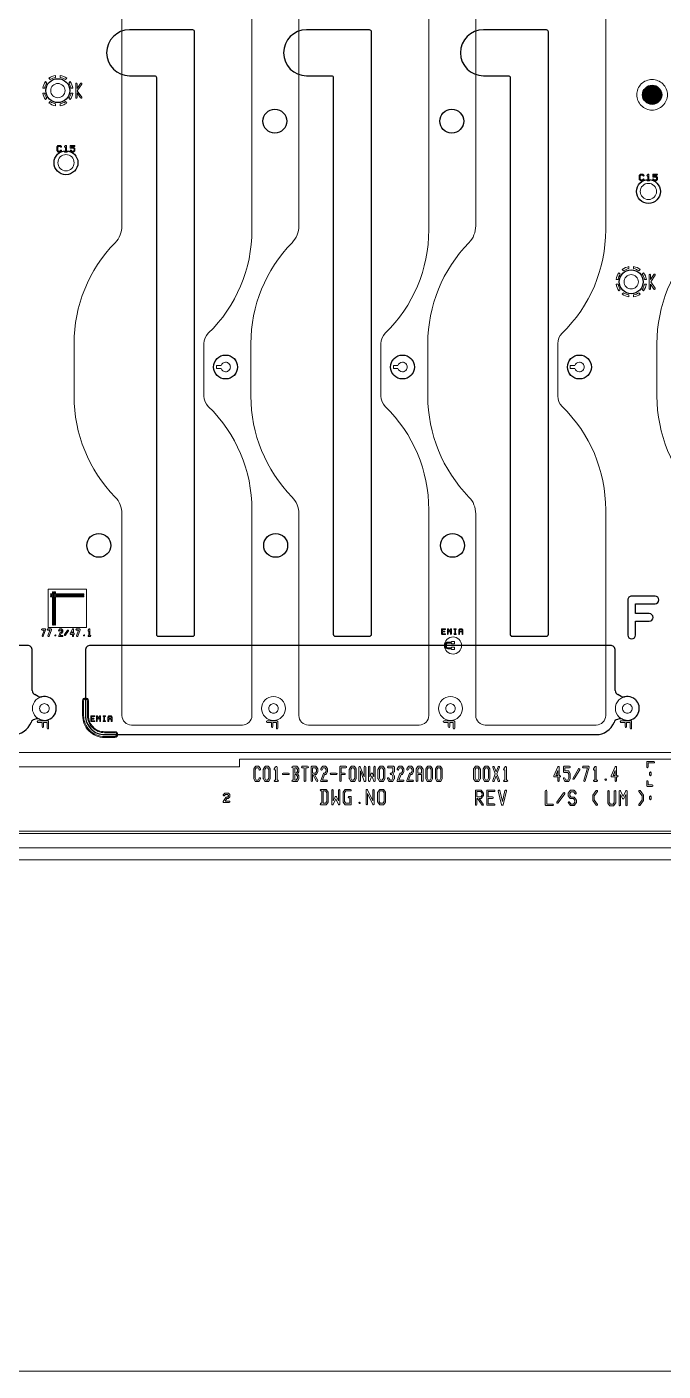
# Model space of a CAD drawing. Extents: x 2864 to 3941, y 2420 to 3182.
# Drawn here: x 3551.4 to 3618, y 2608.9 to 2749.6 of the extents above; entities that cross this region are included whole.
import ezdxf

# ---------------------------------------------------------------- set-up
doc = ezdxf.new("R2010")
doc.units = 0
doc.layers.get('0').update_dxf_attribs({"lineweight": 0})
doc.layers.add('EMI-T', color=6, linetype='Continuous', lineweight=0)
doc.layers.add('emia-b-panel_layer1', color=2, linetype='Continuous')
doc.layers.add('peta-b_layer0', color=1, linetype='Continuous')

# ---------------------------------------------------------------- blocks, each defined once
blk = doc.blocks.new('PAD_R1')
at = {"const_width": 0.5}
blk.add_lwpolyline([(0.25, 0, 1), (-0.25, 0, 1)], format="xyb", close=True, dxfattribs=at)

msp = doc.modelspace()

# ---------------------------------------------------------------- linework, layer by layer
for p, q in [((3554.42031, 2744.30387), (3554.42031, 2744.50672)), ((3553.51949, 2743.72363), (3553.37605, 2743.86707)), ((3553.37606, 2741.98567), (3553.51949, 2742.12911)), ((3555.51751, 2736.49884), (3555.61685, 2736.49884)), ((3616.46036, 2733.49052), (3616.5597, 2733.49052)), ((3613.51949, 2723.72363), (3613.37605, 2723.86707)), ((3614.42031, 2724.30387), (3614.42031, 2724.50672)), ((3613.37606, 2721.98567), (3613.51949, 2722.12911)), ((3556.11582, 2686.1457), (3556.19458, 2686.29446)), ((3556.19458, 2686.1457), (3556.11582, 2686.1457)), ((3556.19458, 2686.29446), (3556.19458, 2686.1457)), ((3557.97511, 2685.80053), (3558.05458, 2685.80053)), ((3596.23875, 2686.01816), (3596.32484, 2686.01816)), ((3559.52896, 2676.90886), (3559.61505, 2676.90886)), ((3606.7632, 2671.25811), (3606.9913, 2671.77755)), ((3606.9913, 2671.77755), (3606.9913, 2671.25811)), ((3612.76319, 2671.25811), (3612.9913, 2671.77755)), ((3612.9913, 2671.77755), (3612.9913, 2671.25811)), ((3577.52717, 2670.62637), (3577.6675, 2670.62637)), ((3601.52717, 2670.62637), (3601.6675, 2670.62637)), ((3606.9913, 2671.25811), (3606.7632, 2671.25811)), ((3610.92717, 2670.62637), (3611.0675, 2670.62637)), ((3612.9913, 2671.25811), (3612.76319, 2671.25811)), ((3487.67031, 2608.92637), (3741.67031, 2608.92637))]:
    msp.add_line(p, q)
at = {"linetype": 'Continuous'}
for points in [[(3741.67031, 2662.42637), (3487.67031, 2662.42637), (3487.67031, 2665.17637, 0.414215), (3488.92031, 2666.42637, 0.414215), (3487.67031, 2667.67637), (3487.67031, 2699.43305, -0.044688), (3487.17031, 2699.83601), (3487.17031, 2705.01674, -0.044688), (3487.67031, 2705.4197), (3487.67031, 2761.67637), (3487.67031, 2847.43305, -0.044688), (3487.17031, 2847.83601), (3487.17031, 2853.01674, -0.044688)], [(3554.92031, 2744.50672), (3554.92031, 2744.30387, -0.106992), (3555.46757, 2744.07719), (3555.611, 2744.22062)], [(3553.08996, 2743.17637), (3553.29281, 2743.17637, -0.106992), (3553.51949, 2743.72363)], [(3553.72961, 2744.22062), (3553.87305, 2744.07719, -0.106991), (3554.42031, 2744.30387)], [(3555.96456, 2743.86707), (3555.82112, 2743.72363, -0.106991), (3556.0478, 2743.17637), (3556.25066, 2743.17637)], [(3556.68764, 2743.16194), (3556.68764, 2743.64129, 1), (3556.53764, 2743.64129), (3556.53764, 2742.20089, 1), (3556.68764, 2742.20089), (3556.68764, 2742.68024)], [(3557.17107, 2742.24347), (3556.70375, 2742.92109), (3557.17107, 2743.59871, 1), (3557.04759, 2743.68387), (3556.68764, 2743.16194)], [(3553.51949, 2742.12911, -0.106993), (3553.29281, 2742.67637), (3553.08996, 2742.67637)], [(3554.42031, 2741.34602), (3554.42031, 2741.54887, -0.106992), (3553.87305, 2741.77556), (3553.72961, 2741.63212)], [(3555.611, 2741.63212), (3555.46757, 2741.77556, -0.106991), (3554.92031, 2741.54887), (3554.92031, 2741.34602)], [(3556.25066, 2742.67637), (3556.0478, 2742.67637, -0.106992), (3555.82112, 2742.12911), (3555.96456, 2741.98567)], [(3556.68764, 2742.68024), (3557.04759, 2742.15831, 1), (3557.17107, 2742.24347)], [(3555.61685, 2736.49884, 1), (3555.61685, 2736.59884), (3555.56751, 2736.59884), (3555.56751, 2737.14487, 0.669786), (3555.482, 2737.18007), (3555.38282, 2737.08088, 1), (3555.45353, 2737.01017), (3555.46751, 2737.02416)], [(3555.46751, 2737.02416), (3555.46751, 2736.59884), (3555.41817, 2736.59884, 1), (3555.41817, 2736.49884), (3555.51751, 2736.49884)], [(3616.5597, 2733.49052, 1), (3616.5597, 2733.59052), (3616.51036, 2733.59052), (3616.51036, 2734.13654, 0.669786), (3616.42485, 2734.17174), (3616.32567, 2734.07256, 1), (3616.39638, 2734.00185), (3616.41036, 2734.01583)], [(3616.41036, 2734.01583), (3616.41036, 2733.59052), (3616.36103, 2733.59052, 1), (3616.36103, 2733.49052), (3616.46036, 2733.49052)], [(3613.08996, 2723.17637), (3613.29281, 2723.17637, -0.106992), (3613.51949, 2723.72363)], [(3613.72961, 2724.22062), (3613.87305, 2724.07719, -0.106991), (3614.42031, 2724.30387)], [(3614.92031, 2724.50672), (3614.92031, 2724.30387, -0.106992), (3615.46757, 2724.07719), (3615.61101, 2724.22062)], [(3615.96456, 2723.86707), (3615.82112, 2723.72363, -0.106991), (3616.0478, 2723.17637), (3616.25066, 2723.17637)], [(3616.68764, 2723.16194), (3616.68764, 2723.64129, 1), (3616.53764, 2723.64129), (3616.53764, 2722.20089, 1), (3616.68764, 2722.20089), (3616.68764, 2722.68024)], [(3617.17107, 2722.24347), (3616.70375, 2722.92109), (3617.17107, 2723.59871, 1), (3617.04759, 2723.68387), (3616.68764, 2723.16194)], [(3613.51949, 2722.12911, -0.106993), (3613.29281, 2722.67637), (3613.08996, 2722.67637)], [(3616.25066, 2722.67637), (3616.0478, 2722.67637, -0.106992), (3615.82112, 2722.12911), (3615.96456, 2721.98567)], [(3616.68764, 2722.68024), (3617.04759, 2722.15831, 1), (3617.17107, 2722.24347)], [(3614.42031, 2721.34602), (3614.42031, 2721.54887, -0.106992), (3613.87305, 2721.77556), (3613.72961, 2721.63212)], [(3615.61101, 2721.63212), (3615.46757, 2721.77556, -0.106991), (3614.92031, 2721.54887), (3614.92031, 2721.34602)], [(3553.39063, 2686.51606, 0.519146), (3553.33374, 2686.59603), (3553.01617, 2686.59603, 1), (3553.01617, 2686.47603), (3553.24925, 2686.47603)], [(3553.24925, 2686.47603), (3553.03906, 2685.8805, 1), (3553.15222, 2685.84056), (3553.39063, 2686.51606)], [(3553.99063, 2686.51606, 0.519146), (3553.93374, 2686.59603), (3553.61617, 2686.59603, 1), (3553.61617, 2686.47603), (3553.84925, 2686.47603)], [(3553.84925, 2686.47603), (3553.63906, 2685.8805, 1), (3553.75222, 2685.84056), (3553.99063, 2686.51606)], [(3555.19405, 2686.31086), (3555.19405, 2686.42344, 0.156474), (3555.18286, 2686.45833), (3555.1038, 2686.57034, 0.245285), (3555.05458, 2686.59603), (3554.89564, 2686.59603, 0.245298), (3554.84642, 2686.57034), (3554.76715, 2686.45804, 1), (3554.86519, 2686.38884), (3554.92673, 2686.47603), (3555.02349, 2686.47603), (3555.07405, 2686.4044), (3555.07405, 2686.3299), (3555.02349, 2686.25828), (3554.97539, 2686.25828, 0.291832), (3554.92082, 2686.22383), (3554.76188, 2685.88608, 0.551305), (3554.81645, 2685.80053), (3555.13405, 2685.80053, 1), (3555.13405, 2685.92053), (3554.91072, 2685.92053)], [(3554.91072, 2685.92053), (3555.01319, 2686.13828), (3555.05458, 2686.13828, 0.245298), (3555.1038, 2686.16397), (3555.18286, 2686.27597, 0.156461), (3555.19405, 2686.31086)], [(3556.99063, 2686.51606, 0.519146), (3556.93374, 2686.59603), (3556.61617, 2686.59603, 1), (3556.61617, 2686.47603), (3556.84925, 2686.47603)], [(3556.84925, 2686.47603), (3556.63906, 2685.8805, 1), (3556.75222, 2685.84056), (3556.99063, 2686.51606)], [(3558.05458, 2685.80053, 1), (3558.05458, 2685.92053), (3558.03511, 2685.92053), (3558.03511, 2686.53603, 0.734055), (3557.92589, 2686.57034), (3557.84662, 2686.45804, 0.727575), (3557.91511, 2686.36669), (3557.91511, 2685.92053), (3557.89564, 2685.92053, 1), (3557.89564, 2685.80053), (3557.97511, 2685.80053)], [(3595.21093, 2686.01816, 1), (3595.21093, 2686.09816), (3594.90656, 2686.09816), (3594.90656, 2686.27644), (3595.12484, 2686.27644, 1), (3595.12484, 2686.35644), (3594.90656, 2686.35644), (3594.90656, 2686.53472), (3595.21093, 2686.53472, 1), (3595.21093, 2686.61472), (3594.86656, 2686.61472, 0.414265), (3594.82656, 2686.57472), (3594.82656, 2686.31644)], [(3594.82656, 2686.31644), (3594.82656, 2686.05816, 0.414265), (3594.86656, 2686.01816), (3595.21093, 2686.01816)], [(3595.63875, 2686.38855), (3595.49984, 2686.59691, 0.743057), (3595.42656, 2686.57462), (3595.42656, 2686.05816, 1), (3595.50656, 2686.05816), (3595.50656, 2686.44261)], [(3595.50656, 2686.44261), (3595.60546, 2686.29425, 0.535232), (3595.67203, 2686.29425), (3595.77093, 2686.44261)], [(3595.85093, 2686.05816), (3595.85093, 2686.57462, 0.743057), (3595.77765, 2686.59691), (3595.63875, 2686.38855)], [(3595.77093, 2686.44261), (3595.77093, 2686.05816, 1), (3595.85093, 2686.05816)], [(3596.32484, 2686.01816, 1), (3596.32484, 2686.09816), (3596.27875, 2686.09816), (3596.27875, 2686.53472), (3596.32484, 2686.53472, 1), (3596.32484, 2686.61472), (3596.23875, 2686.61472), (3596.15265, 2686.61472, 1), (3596.15265, 2686.53472), (3596.19875, 2686.53472), (3596.19875, 2686.09816), (3596.15265, 2686.09816, 1), (3596.15265, 2686.01816), (3596.23875, 2686.01816)], [(3597.05093, 2686.05816), (3597.05093, 2686.31644), (3597.05093, 2686.48834, 0.200868), (3597.03922, 2686.51691), (3596.95312, 2686.603, 0.200868), (3596.92455, 2686.61472), (3596.75294, 2686.61472, 0.200868), (3596.72437, 2686.603), (3596.63827, 2686.51691, 0.200868), (3596.62656, 2686.48834), (3596.62656, 2686.31644)], [(3596.62656, 2686.31644), (3596.62656, 2686.05816, 1), (3596.70656, 2686.05816), (3596.70656, 2686.27644), (3596.97093, 2686.27644), (3596.97093, 2686.05816, 1), (3597.05093, 2686.05816)], [(3558.50114, 2676.90886, 1), (3558.50114, 2676.98886), (3558.19677, 2676.98886), (3558.19677, 2677.16714), (3558.41505, 2677.16714, 1), (3558.41505, 2677.24714), (3558.19677, 2677.24714), (3558.19677, 2677.42542), (3558.50114, 2677.42542, 1), (3558.50114, 2677.50542), (3558.15677, 2677.50542, 0.414265), (3558.11677, 2677.46542), (3558.11677, 2677.20714)], [(3558.11677, 2677.20714), (3558.11677, 2676.94886, 0.414265), (3558.15677, 2676.90886), (3558.50114, 2676.90886)], [(3558.92896, 2677.27925), (3558.79006, 2677.48761, 0.743057), (3558.71677, 2677.46532), (3558.71677, 2676.94886, 1), (3558.79677, 2676.94886), (3558.79677, 2677.33331)], [(3558.79677, 2677.33331), (3558.89567, 2677.18495, 0.535232), (3558.96224, 2677.18495), (3559.06114, 2677.33331)], [(3559.14114, 2676.94886), (3559.14114, 2677.46532, 0.743057), (3559.06786, 2677.48761), (3558.92896, 2677.27925)], [(3559.06114, 2677.33331), (3559.06114, 2676.94886, 1), (3559.14114, 2676.94886)], [(3559.61505, 2676.90886, 1), (3559.61505, 2676.98886), (3559.56896, 2676.98886), (3559.56896, 2677.42542), (3559.61505, 2677.42542, 1), (3559.61505, 2677.50542), (3559.52896, 2677.50542), (3559.44286, 2677.50542, 1), (3559.44286, 2677.42542), (3559.48896, 2677.42542), (3559.48896, 2676.98886), (3559.44286, 2676.98886, 1), (3559.44286, 2676.90886), (3559.52896, 2676.90886)], [(3560.34114, 2676.94886), (3560.34114, 2677.20714), (3560.34114, 2677.37904, 0.200868), (3560.32943, 2677.40761), (3560.24333, 2677.4937, 0.200868), (3560.21476, 2677.50542), (3560.04315, 2677.50542, 0.200868), (3560.01458, 2677.4937), (3559.92849, 2677.40761, 0.200868), (3559.91677, 2677.37904), (3559.91677, 2677.20714)], [(3559.91677, 2677.20714), (3559.91677, 2676.94886, 1), (3559.99677, 2676.94886), (3559.99677, 2677.16714), (3560.26114, 2677.16714), (3560.26114, 2676.94886, 1), (3560.34114, 2676.94886)], [(3577.6675, 2670.62637, 1), (3577.6675, 2670.77877), (3577.60337, 2670.77877), (3577.60337, 2672.14036, 0.76611), (3577.46141, 2672.17909), (3577.32108, 2671.93942, 0.97981), (3577.45097, 2671.85976), (3577.45097, 2670.77877), (3577.38684, 2670.77877, 1), (3577.38684, 2670.62637), (3577.52717, 2670.62637)], [(3579.88403, 2670.94247), (3579.88403, 2671.18168, 0.13403), (3579.87359, 2671.22041), (3579.7558, 2671.42158), (3579.87359, 2671.62274, 0.13403), (3579.88403, 2671.66147), (3579.88403, 2671.90069, 0.13403), (3579.87359, 2671.93942), (3579.73326, 2672.17909, 0.267143), (3579.66727, 2672.21678), (3579.38684, 2672.21678), (3579.24651, 2672.21678, 1), (3579.24651, 2672.06438), (3579.31064, 2672.06438), (3579.31064, 2671.42158)], [(3579.31064, 2671.42158), (3579.31064, 2670.77877), (3579.24651, 2670.77877, 1), (3579.24651, 2670.62637), (3579.38684, 2670.62637)], [(3581.88403, 2671.66147), (3581.88403, 2671.90069, 0.13403), (3581.87359, 2671.93942), (3581.73326, 2672.17909, 0.267143), (3581.66727, 2672.21678), (3581.24651, 2672.21678, 0.414239), (3581.17031, 2672.14058), (3581.17031, 2671.42158)], [(3581.17031, 2671.42158), (3581.17031, 2670.70257, 1), (3581.32271, 2670.70257), (3581.32271, 2671.34538), (3581.34315, 2671.34538), (3581.74208, 2670.66407, 1), (3581.87359, 2670.74107), (3581.51976, 2671.34538)], [(3581.51976, 2671.34538), (3581.66727, 2671.34538, 0.267143), (3581.73326, 2671.38308), (3581.87359, 2671.62274, 0.13403), (3581.88403, 2671.66147)], [(3582.88403, 2671.66147), (3582.88403, 2671.90069, 0.13403), (3582.87359, 2671.93942), (3582.73326, 2672.17909, 0.267143), (3582.66727, 2672.21678), (3582.38707, 2672.21678, 0.267143), (3582.32108, 2672.17909), (3582.18075, 2671.93942, 1), (3582.31226, 2671.86241), (3582.43053, 2672.06438), (3582.62381, 2672.06438), (3582.73163, 2671.88025), (3582.73163, 2671.68191), (3582.62381, 2671.49778), (3582.52717, 2671.49778, 0.310667), (3582.45602, 2671.44885), (3582.1757, 2670.73072, 0.529919), (3582.24651, 2670.62637), (3582.80783, 2670.62637, 1), (3582.80783, 2670.77877), (3582.35805, 2670.77877)], [(3582.35805, 2670.77877), (3582.57922, 2671.34538), (3582.66727, 2671.34538, 0.267143), (3582.73326, 2671.38308), (3582.87359, 2671.62274, 0.13403), (3582.88403, 2671.66147)], [(3584.80783, 2672.06438, 1), (3584.80783, 2672.21678), (3584.24651, 2672.21678, 0.414239), (3584.17031, 2672.14058), (3584.17031, 2671.42158)], [(3584.17031, 2671.42158), (3584.17031, 2670.70257, 1), (3584.32271, 2670.70257), (3584.32271, 2671.34538), (3584.6675, 2671.34538, 1), (3584.6675, 2671.49778), (3584.32271, 2671.49778), (3584.32271, 2672.06438), (3584.80783, 2672.06438)], [(3586.73163, 2671.10733), (3586.31766, 2672.16786, 0.831919), (3586.17031, 2672.14058), (3586.17031, 2670.70257, 1), (3586.32271, 2670.70257), (3586.32271, 2671.73582)], [(3586.32271, 2671.73582), (3586.73668, 2670.6753, 0.831919), (3586.88403, 2670.70257)], [(3586.88403, 2670.70257), (3586.88403, 2672.14058, 1), (3586.73163, 2672.14058), (3586.73163, 2671.10733)], [(3587.32271, 2671.10733), (3587.32271, 2672.14058, 1), (3587.17031, 2672.14058), (3587.17031, 2670.70257, 0.831916), (3587.31766, 2670.6753), (3587.52717, 2671.21203)], [(3587.73163, 2671.10733), (3587.59815, 2671.44929, 0.683159), (3587.45619, 2671.44929), (3587.32271, 2671.10733)], [(3587.88403, 2670.70257), (3587.88403, 2672.14058, 1), (3587.73163, 2672.14058), (3587.73163, 2671.10733)], [(3590.88403, 2671.66147), (3590.88403, 2671.90069, 0.13403), (3590.87359, 2671.93942), (3590.73326, 2672.17909, 0.267143), (3590.66727, 2672.21678), (3590.38707, 2672.21678, 0.267143), (3590.32108, 2672.17909), (3590.18075, 2671.93942, 1), (3590.31227, 2671.86241), (3590.43053, 2672.06438), (3590.62381, 2672.06438), (3590.73163, 2671.88025), (3590.73163, 2671.68191), (3590.62381, 2671.49778), (3590.52717, 2671.49778, 0.310667), (3590.45602, 2671.44885), (3590.1757, 2670.73072, 0.529919), (3590.24651, 2670.62637), (3590.80783, 2670.62637, 1), (3590.80783, 2670.77877), (3590.35805, 2670.77877)], [(3590.35805, 2670.77877), (3590.57922, 2671.34538), (3590.66727, 2671.34538, 0.267143), (3590.73326, 2671.38308), (3590.87359, 2671.62274, 0.13403), (3590.88403, 2671.66147)], [(3591.88403, 2671.66147), (3591.88403, 2671.90069, 0.13403), (3591.87359, 2671.93942), (3591.73326, 2672.17909, 0.267143), (3591.66727, 2672.21678), (3591.38707, 2672.21678, 0.267143), (3591.32108, 2672.17909), (3591.18075, 2671.93942, 1), (3591.31227, 2671.86241), (3591.43053, 2672.06438), (3591.62381, 2672.06438), (3591.73163, 2671.88025), (3591.73163, 2671.68191), (3591.62381, 2671.49778), (3591.52717, 2671.49778, 0.310667), (3591.45602, 2671.44885), (3591.17569, 2670.73072, 0.529919), (3591.24651, 2670.62637), (3591.80783, 2670.62637, 1), (3591.80783, 2670.77877), (3591.35805, 2670.77877)], [(3591.35805, 2670.77877), (3591.57922, 2671.34538), (3591.66727, 2671.34538, 0.267143), (3591.73326, 2671.38308), (3591.87359, 2671.62274, 0.13403), (3591.88403, 2671.66147)], [(3592.88403, 2670.70257), (3592.88403, 2671.42158), (3592.88403, 2671.90069, 0.13403), (3592.87359, 2671.93942), (3592.73326, 2672.17909, 0.267143), (3592.66727, 2672.21678), (3592.38707, 2672.21678, 0.267143), (3592.32108, 2672.17909), (3592.18075, 2671.93942, 0.13403), (3592.17031, 2671.90069), (3592.17031, 2671.42158)], [(3592.17031, 2671.42158), (3592.17031, 2670.70257, 1), (3592.32271, 2670.70257), (3592.32271, 2671.34538), (3592.73163, 2671.34538), (3592.73163, 2670.70257, 1), (3592.88403, 2670.70257)], [(3600.52717, 2671.63113), (3600.31749, 2672.16829, 1), (3600.17553, 2672.11288), (3600.44537, 2671.42158), (3600.17553, 2670.73028, 1), (3600.31749, 2670.67486), (3600.52717, 2671.21203)], [(3600.87881, 2670.73028), (3600.60897, 2671.42158), (3600.87881, 2672.11288, 1), (3600.73685, 2672.16829), (3600.52717, 2671.63113)], [(3601.6675, 2670.62637, 1), (3601.6675, 2670.77877), (3601.60337, 2670.77877), (3601.60337, 2672.14036, 0.76611), (3601.46141, 2672.17909), (3601.32108, 2671.93942, 0.97981), (3601.45097, 2671.85976), (3601.45097, 2670.77877), (3601.38684, 2670.77877, 1), (3601.38684, 2670.62637), (3601.52717, 2670.62637)], [(3610.2809, 2672.11895, 0.501304), (3610.20783, 2672.21678), (3609.64651, 2672.21678, 1), (3609.64651, 2672.06438), (3610.10613, 2672.06438)], [(3610.10613, 2672.06438), (3609.71371, 2670.72398, 1), (3609.85997, 2670.68116), (3610.2809, 2672.11895)], [(3611.0675, 2670.62637, 1), (3611.0675, 2670.77877), (3611.00337, 2670.77877), (3611.00337, 2672.14036, 0.76611), (3610.86141, 2672.17909), (3610.72108, 2671.93942, 0.97981), (3610.85097, 2671.85976), (3610.85097, 2670.77877), (3610.78684, 2670.77877, 1), (3610.78684, 2670.62637), (3610.92717, 2670.62637)], [(3579.38684, 2670.62637), (3579.66727, 2670.62637, 0.267143), (3579.73326, 2670.66407), (3579.87359, 2670.90374, 0.13403), (3579.88403, 2670.94247)], [(3587.52717, 2671.21203), (3587.73668, 2670.6753, 0.831919), (3587.88403, 2670.70257)], [(3600.52717, 2671.21203), (3600.73685, 2670.67486, 1), (3600.87881, 2670.73028)], [(3572.68403, 2669.06435), (3572.68403, 2669.20377, 0.200506), (3572.66172, 2669.25811), (3572.52138, 2669.39844, 0.200506), (3572.46705, 2669.42076), (3572.1873, 2669.42076, 0.200506), (3572.13296, 2669.39844), (3571.99263, 2669.25811, 1), (3572.10039, 2669.15034), (3572.21841, 2669.26836), (3572.43593, 2669.26836), (3572.53163, 2669.17266), (3572.53163, 2669.09546), (3572.43593, 2668.99976), (3572.32717, 2668.99976, 0.251301), (3572.26369, 2668.96571), (3571.98319, 2668.54496, 0.599695), (3572.04651, 2668.42637), (3572.60783, 2668.42637, 1), (3572.60783, 2668.57877), (3572.18889, 2668.57877)], [(3572.18889, 2668.57877), (3572.36795, 2668.84736), (3572.46705, 2668.84736, 0.200506), (3572.52138, 2668.86968), (3572.66172, 2669.01001, 0.200506), (3572.68403, 2669.06435)], [(3582.9717, 2668.51087), (3582.9717, 2669.47114, 0.159331), (3582.95723, 2669.51543), (3582.78383, 2669.75488, 0.241867), (3582.72286, 2669.7862), (3582.37518, 2669.7862), (3582.20134, 2669.7862, 1), (3582.20134, 2669.6362), (3582.30018, 2669.6362), (3582.30018, 2668.34581), (3582.20134, 2668.34581, 1), (3582.20134, 2668.19581), (3582.37518, 2668.19581)], [(3583.47634, 2668.59868), (3583.47634, 2669.7112, 1), (3583.32634, 2669.7112), (3583.32634, 2668.27129, 0.799749), (3583.46888, 2668.2382), (3583.74902, 2668.81849)], [(3584.0217, 2668.59868), (3583.81656, 2669.02361, 0.627684), (3583.68148, 2669.02361), (3583.47634, 2668.59868)], [(3583.74902, 2668.81849), (3584.02916, 2668.2382, 0.799749), (3584.1717, 2668.27129)], [(3584.1717, 2668.27129), (3584.1717, 2669.7112, 1), (3584.0217, 2669.7112), (3584.0217, 2668.59868)], [(3587.6217, 2668.59868), (3587.06888, 2669.74381, 0.798609), (3586.92634, 2669.71093), (3586.92634, 2668.27081, 1), (3587.07634, 2668.27081), (3587.07634, 2669.38333)], [(3587.07634, 2669.38333), (3587.62916, 2668.2382, 0.798609), (3587.7717, 2668.27108)], [(3587.7717, 2668.27108), (3587.7717, 2669.7112, 1), (3587.6217, 2669.7112), (3587.6217, 2668.59868)], [(3599.20417, 2669.17192), (3599.20417, 2669.41199, 0.159331), (3599.18969, 2669.45628), (3599.0163, 2669.69574, 0.241867), (3598.95533, 2669.72706), (3598.43381, 2669.72706, 0.414241), (3598.35881, 2669.65206), (3598.35881, 2668.93186)], [(3598.35881, 2668.93186), (3598.35881, 2668.21166, 1), (3598.50881, 2668.21166), (3598.50881, 2668.85686), (3598.56936, 2668.85686), (3599.06843, 2668.16767, 1), (3599.18992, 2668.25565), (3598.75456, 2668.85686)], [(3598.75456, 2668.85686), (3598.95533, 2668.85686, 0.241871), (3599.0163, 2668.88818), (3599.18969, 2669.12763, 0.159337), (3599.20417, 2669.17192)], [(3600.32917, 2668.13666, 1), (3600.32917, 2668.28666), (3599.70881, 2668.28666), (3599.70881, 2668.85686), (3600.15533, 2668.85686, 1), (3600.15533, 2669.00686), (3599.70881, 2669.00686), (3599.70881, 2669.57706), (3600.32917, 2669.57706, 1), (3600.32917, 2669.72706), (3599.63381, 2669.72706, 0.414241), (3599.55881, 2669.65206), (3599.55881, 2668.93186)], [(3599.55881, 2668.93186), (3599.55881, 2668.21166, 0.414241), (3599.63381, 2668.13666), (3600.32917, 2668.13666)], [(3601.18149, 2668.53129), (3600.90671, 2669.66965, 1), (3600.7609, 2669.63446), (3601.10858, 2668.19406, 0.78736), (3601.2544, 2668.19406), (3601.60208, 2669.63446)], [(3601.60208, 2669.63446, 1), (3601.45627, 2669.66965), (3601.18149, 2668.53129)], [(3613.82494, 2669.05767), (3613.5448, 2669.63796, 0.798609), (3613.40226, 2669.60508), (3613.40226, 2668.16495, 1), (3613.55226, 2668.16495), (3613.55226, 2669.27748)], [(3613.55226, 2669.27748), (3613.7574, 2668.85255, 0.627705), (3613.89248, 2668.85255), (3614.09762, 2669.27748)], [(3614.24762, 2668.16495), (3614.24762, 2669.60508, 0.798609), (3614.10508, 2669.63796), (3613.82494, 2669.05767)], [(3614.09762, 2669.27748), (3614.09762, 2668.16495, 1), (3614.24762, 2668.16495)], [(3582.37518, 2668.19581), (3582.72286, 2668.19581, 0.241871), (3582.78383, 2668.22713), (3582.95723, 2668.46658, 0.159337), (3582.9717, 2668.51087)]]:
    msp.add_lwpolyline(points, format="xyb", dxfattribs=at)
for points in [[(3574.97856, 2677.53646), (3574.97856, 2699.06753, 0.202321), (3570.41506, 2709.88399, -0.202214), (3569.96206, 2710.95803), (3569.96206, 2716.45789, -0.202309), (3570.41545, 2717.53231, 0.202312), (3574.97856, 2728.3484), (3574.97856, 2759.35646, 0.414215), (3573.97856, 2760.35646), (3562.37863, 2760.35646, 0.414215), (3561.37864, 2759.35646), (3561.37864, 2728.76292, -0.196013), (3560.66591, 2727.01515, 0.196007), (3556.36213, 2716.45789), (3556.36213, 2710.95803, 0.196007), (3560.66594, 2700.40074, -0.196009), (3561.37864, 2698.653), (3561.37864, 2677.53646, 0.414215), (3562.37863, 2676.53646), (3573.97856, 2676.53646, 0.414215)], [(3593.48856, 2677.53646), (3593.48856, 2699.06753, 0.202321), (3588.92506, 2709.88399, -0.202214), (3588.47206, 2710.95803), (3588.47206, 2716.45789, -0.202309), (3588.92545, 2717.53231, 0.202312), (3593.48856, 2728.3484), (3593.48856, 2759.35646, 0.414215), (3592.48856, 2760.35646), (3580.88863, 2760.35646, 0.414215), (3579.88863, 2759.35646), (3579.88863, 2728.76292, -0.196013), (3579.17591, 2727.01515, 0.196007), (3574.87214, 2716.45789), (3574.87214, 2710.95803, 0.196007), (3579.17594, 2700.40074, -0.196009), (3579.88863, 2698.653), (3579.88863, 2677.53646, 0.414215), (3580.88863, 2676.53646), (3592.48856, 2676.53646, 0.414215)], [(3611.99856, 2677.53646), (3611.99856, 2699.06753, 0.202321), (3607.43506, 2709.88399, -0.202214), (3606.98206, 2710.95803), (3606.98206, 2716.45789, -0.202309), (3607.43545, 2717.53231, 0.202312), (3611.99856, 2728.3484), (3611.99856, 2759.35646, 0.414215), (3610.99856, 2760.35646), (3599.39863, 2760.35646, 0.414215), (3598.39864, 2759.35646), (3598.39864, 2728.76292, -0.196013), (3597.68591, 2727.01515, 0.196007), (3593.38213, 2716.45789), (3593.38213, 2710.95803, 0.196007), (3597.68594, 2700.40074, -0.196009), (3598.39864, 2698.653), (3598.39864, 2677.53646, 0.414215), (3599.39863, 2676.53646), (3610.99856, 2676.53646, 0.414215)], [(3635.97856, 2677.53646), (3635.97856, 2699.06753, 0.202321), (3631.41506, 2709.88399, -0.202214), (3630.96206, 2710.95803), (3630.96206, 2716.45789, -0.202309), (3631.41545, 2717.53231, 0.202312), (3635.97856, 2728.3484), (3635.97856, 2759.35646, 0.414215), (3634.97856, 2760.35646), (3623.37863, 2760.35646, 0.414215), (3622.37864, 2759.35646), (3622.37864, 2728.76292, -0.196013), (3621.66591, 2727.01515, 0.196007), (3617.36213, 2716.45789), (3617.36213, 2710.95803, 0.196007), (3621.66594, 2700.40074, -0.196009), (3622.37864, 2698.653), (3622.37864, 2677.53646, 0.414215), (3623.37863, 2676.53646), (3634.97856, 2676.53646, 0.414215)], [(3555.42031, 2742.92637, 0.414216), (3554.67031, 2743.67637, 0.414216), (3553.92031, 2742.92637, 0.414216), (3554.67031, 2742.17637, 0.414216)], [(3618.45375, 2742.49058, 0.414214), (3616.8538, 2744.09053, 0.414214), (3615.25386, 2742.49058, 0.414214), (3616.8538, 2740.89064, 0.414214)], [(3578.62586, 2739.73066, 0.414215), (3577.37586, 2740.98066, 0.414215), (3576.12586, 2739.73066, 0.414215), (3577.37586, 2738.48066, 0.414215)], [(3597.13586, 2739.73066, 0.414215), (3595.88586, 2740.98066, 0.414215), (3594.63586, 2739.73066, 0.414215), (3595.88586, 2738.48066, 0.414215)], [(3555.05154, 2736.61282, 1), (3554.98083, 2736.68353), (3554.89614, 2736.59884), (3554.73888, 2736.59884), (3554.66883, 2736.66889), (3554.66883, 2737.02482), (3554.73888, 2737.09487), (3554.89614, 2737.09487), (3554.98083, 2737.01017, 1), (3555.05154, 2737.08088), (3554.95236, 2737.18007, 0.200121), (3554.91685, 2737.19487), (3554.71817, 2737.19487, 0.200121), (3554.68266, 2737.18007), (3554.58364, 2737.08104, 0.200121), (3554.56883, 2737.04553), (3554.56883, 2736.64818, 0.200121), (3554.58364, 2736.61267), (3554.68266, 2736.51364, 0.200121), (3554.71817, 2736.49884), (3554.91685, 2736.49884, 0.200121), (3554.95236, 2736.51364)], [(3556.37276, 2735.3822, 0.414215), (3555.52276, 2736.2322, 0.414215), (3554.67276, 2735.3822, 0.414215), (3555.52276, 2734.5322, 0.414215)], [(3556.46618, 2736.64818), (3556.46618, 2736.84685, 0.200121), (3556.45139, 2736.88236), (3556.35236, 2736.98139, 0.200121), (3556.31685, 2736.99619), (3556.06883, 2736.99619), (3556.06883, 2737.09487), (3556.41619, 2737.09487, 1), (3556.41619, 2737.19487), (3556.01884, 2737.19487, 0.414253), (3555.96884, 2737.14487), (3555.96884, 2736.94619, 0.414253), (3556.01884, 2736.89619), (3556.29614, 2736.89619), (3556.36618, 2736.82614), (3556.36618, 2736.66889), (3556.29614, 2736.59884), (3556.13888, 2736.59884), (3556.05419, 2736.68353, 1), (3555.98348, 2736.61282), (3556.08266, 2736.51364, 0.200121), (3556.11817, 2736.49884), (3556.31685, 2736.49884, 0.200121), (3556.35236, 2736.51364), (3556.45139, 2736.61267, 0.200121)], [(3615.99439, 2733.6045, 1), (3615.92368, 2733.67521), (3615.83899, 2733.59052), (3615.68173, 2733.59052), (3615.61169, 2733.66056), (3615.61169, 2734.01649), (3615.68173, 2734.08654), (3615.83899, 2734.08654), (3615.92368, 2734.00185, 1), (3615.99439, 2734.07256), (3615.89521, 2734.17174, 0.200121), (3615.8597, 2734.18654), (3615.66103, 2734.18654, 0.200121), (3615.62551, 2734.17174), (3615.52649, 2734.07271, 0.200121), (3615.51169, 2734.0372), (3615.51169, 2733.63985, 0.200121), (3615.52649, 2733.60434), (3615.62551, 2733.50532, 0.200121), (3615.66103, 2733.49052), (3615.8597, 2733.49052, 0.200121), (3615.89521, 2733.50532)], [(3617.40904, 2733.63985), (3617.40904, 2733.83853, 0.200121), (3617.39424, 2733.87404), (3617.29521, 2733.97307, 0.200121), (3617.2597, 2733.98787), (3617.01169, 2733.98787), (3617.01169, 2734.08654), (3617.35904, 2734.08654, 1), (3617.35904, 2734.18654), (3616.96169, 2734.18654, 0.414253), (3616.91169, 2734.13654), (3616.91169, 2733.93787, 0.414253), (3616.96169, 2733.88787), (3617.23899, 2733.88787), (3617.30904, 2733.81782), (3617.30904, 2733.66056), (3617.23899, 2733.59052), (3617.08174, 2733.59052), (3616.99704, 2733.67521, 1), (3616.92633, 2733.6045), (3617.02552, 2733.50532, 0.200121), (3617.06103, 2733.49052), (3617.2597, 2733.49052, 0.200121), (3617.29521, 2733.50532), (3617.39424, 2733.60434, 0.200121)], [(3617.31561, 2732.37387, 0.414215), (3616.46561, 2733.22387, 0.414215), (3615.61561, 2732.37387, 0.414215), (3616.46561, 2731.52387, 0.414215)], [(3615.42031, 2722.92637, 0.414216), (3614.67031, 2723.67637, 0.414216), (3613.92031, 2722.92637, 0.414216), (3614.67031, 2722.17637, 0.414216)], [(3573.47409, 2714.00493, 0.414215), (3572.22409, 2715.25493, 0.414215), (3570.97409, 2714.00493, 0.414215), (3572.22409, 2712.75493, 0.414215)], [(3591.98409, 2714.00493, 0.414215), (3590.73409, 2715.25493, 0.414215), (3589.48409, 2714.00493, 0.414215), (3590.73409, 2712.75493, 0.414215)], [(3610.49409, 2714.00493, 0.414215), (3609.24409, 2715.25493, 0.414215), (3607.99409, 2714.00493, 0.414215), (3609.24409, 2712.75493, 0.414215)], [(3572.72409, 2714.00493, -0.414217), (3572.22409, 2713.50493, -0.327542), (3571.74712, 2713.85493), (3571.27295, 2713.85493), (3571.27295, 2714.15493), (3571.74712, 2714.15493, -0.327544), (3572.22409, 2714.50493, -0.414217)], [(3591.23409, 2714.00493, -0.414217), (3590.73409, 2713.50493, -0.327542), (3590.25712, 2713.85493), (3589.78295, 2713.85493), (3589.78295, 2714.15493), (3590.25712, 2714.15493, -0.327544), (3590.73409, 2714.50493, -0.414217)], [(3609.74409, 2714.00493, -0.414217), (3609.24409, 2713.50493, -0.327542), (3608.76712, 2713.85493), (3608.29295, 2713.85493), (3608.29295, 2714.15493), (3608.76712, 2714.15493, -0.327544), (3609.24409, 2714.50493, -0.414217)], [(3560.2037, 2695.33723, 0.414215), (3558.9537, 2696.58723, 0.414215), (3557.7037, 2695.33723, 0.414215), (3558.9537, 2694.08723, 0.414215)], [(3578.7137, 2695.33723, 0.414215), (3577.4637, 2696.58723, 0.414215), (3576.2137, 2695.33723, 0.414215), (3577.4637, 2694.08723, 0.414215)], [(3597.2237, 2695.33723, 0.414215), (3595.9737, 2696.58723, 0.414215), (3594.7237, 2695.33723, 0.414215), (3595.9737, 2694.08723, 0.414215)], [(3557.35568, 2689.95334), (3554.44297, 2689.95334), (3554.44297, 2687.04063, -1), (3554.36578, 2687.04063), (3554.36578, 2689.95334), (3554.31866, 2689.95334), (3554.31866, 2687.04063, -1), (3554.24147, 2687.04063), (3554.24147, 2689.95334), (3554.19437, 2689.95334), (3554.19437, 2687.04063, -1), (3554.11718, 2687.04063), (3554.11718, 2689.95334), (3553.95306, 2689.95334, -1), (3553.95306, 2690.03053), (3554.11718, 2690.03053), (3554.11718, 2690.07764), (3553.95306, 2690.07764, -1), (3553.95306, 2690.15483), (3554.11718, 2690.15483), (3554.11718, 2690.20194), (3553.95306, 2690.20194, -1), (3553.95306, 2690.27913), (3554.11718, 2690.27913), (3554.11718, 2690.44324, -1), (3554.19437, 2690.44324), (3554.19437, 2690.27913), (3554.24147, 2690.27913), (3554.24147, 2690.44324, -1), (3554.31866, 2690.44324), (3554.31866, 2690.27913), (3554.36578, 2690.27913), (3554.36578, 2690.44324, -1), (3554.44297, 2690.44324), (3554.44297, 2690.27913), (3557.35568, 2690.27913, -1), (3557.35568, 2690.20194), (3554.44297, 2690.20194), (3554.44297, 2690.15483), (3557.35568, 2690.15483, -1), (3557.35568, 2690.07764), (3554.44297, 2690.07764), (3554.44297, 2690.03053), (3557.35568, 2690.03053, -1)], [(3555.78307, 2686.38884, 1), (3555.68503, 2686.45804), (3555.36715, 2686.00771, 1), (3555.46519, 2685.93851)], [(3556.33405, 2686.0257, 1), (3556.33405, 2686.1457), (3556.31458, 2686.1457), (3556.31458, 2686.53603, 0.782945), (3556.20149, 2686.56398), (3555.96321, 2686.11389, 0.565966), (3556.01617, 2686.0257), (3556.19458, 2686.0257), (3556.19458, 2685.86053, 1), (3556.31458, 2685.86053), (3556.31458, 2686.0257)], [(3596.92287, 2684.86106, 0.414215), (3596.02288, 2685.76106, 0.414215), (3595.12288, 2684.86106, 0.414215), (3596.02288, 2683.96106, 0.414215)], [(3596.18538, 2684.49856, -0.414253), (3596.13537, 2684.44856), (3595.91038, 2684.44856, -0.414253), (3595.86037, 2684.49856), (3595.86037, 2684.51531), (3595.47711, 2684.51531, -0.414222), (3595.2271, 2684.76531), (3595.2271, 2684.96531, -0.414222), (3595.47711, 2685.21531), (3595.86037, 2685.21531), (3595.86037, 2685.22356, -0.414253), (3595.91038, 2685.27356), (3596.13537, 2685.27356, -0.414253), (3596.18538, 2685.22356), (3596.18538, 2685.09856, -0.414253), (3596.13537, 2685.04856), (3595.91038, 2685.04856, -0.414253), (3595.86037, 2685.09856), (3595.86037, 2685.11531), (3595.47711, 2685.11531, 0.414224), (3595.32711, 2684.96531), (3595.32711, 2684.76531, 0.414224), (3595.47711, 2684.61531), (3595.86037, 2684.61531), (3595.86037, 2684.62356, -0.414253), (3595.91038, 2684.67356), (3596.13537, 2684.67356, -0.414253), (3596.18538, 2684.62356)], [(3554.51189, 2678.2762, 0.414215), (3553.2619, 2679.5262, 0.414215), (3552.01189, 2678.2762, 0.414215), (3553.2619, 2677.0262, 0.414215)], [(3553.76189, 2678.2762, -0.414217), (3553.2619, 2677.7762, -0.414217), (3552.7619, 2678.2762, -0.414217), (3553.2619, 2678.7762, -0.414217)], [(3560.64034, 2675.23646, 1), (3560.64034, 2675.83646), (3559.56467, 2675.83646, -0.414215), (3557.86467, 2677.53646), (3557.86467, 2679.08478, 1), (3557.26467, 2679.08478), (3557.26467, 2677.53646, 0.414214), (3559.56467, 2675.23646)], [(3560.64034, 2675.33646), (3559.56467, 2675.33646, -0.414214), (3557.36467, 2677.53646), (3557.36467, 2679.08478, -1), (3557.76467, 2679.08478), (3557.76467, 2677.53646, 0.414215), (3559.56467, 2675.73646), (3560.64034, 2675.73646, -1)], [(3578.49189, 2678.2762, 0.414215), (3577.2419, 2679.5262, 0.414215), (3575.99189, 2678.2762, 0.414215), (3577.2419, 2677.0262, 0.414215)], [(3577.7419, 2678.2762, -0.414217), (3577.2419, 2677.7762, -0.414217), (3576.7419, 2678.2762, -0.414217), (3577.2419, 2678.7762, -0.414217)], [(3597.0019, 2678.2762, 0.414215), (3595.7519, 2679.5262, 0.414215), (3594.5019, 2678.2762, 0.414215), (3595.7519, 2677.0262, 0.414215)], [(3596.2519, 2678.2762, -0.414217), (3595.7519, 2677.7762, -0.414217), (3595.2519, 2678.2762, -0.414217), (3595.7519, 2678.7762, -0.414217)], [(3615.51189, 2678.2762, 0.414215), (3614.26189, 2679.5262, 0.414215), (3613.01189, 2678.2762, 0.414215), (3614.26189, 2677.0262, 0.414215)], [(3614.76189, 2678.2762, -0.414217), (3614.26189, 2677.7762, -0.414217), (3613.76189, 2678.2762, -0.414217), (3614.26189, 2678.7762, -0.414217)], [(3553.70913, 2676.19769), (3553.70913, 2676.89305, 0.414241), (3553.63413, 2676.96805), (3553.1126, 2676.96805), (3552.59108, 2676.96805, 1), (3552.59108, 2676.81805), (3553.03761, 2676.81805), (3553.03761, 2676.37153, 1), (3553.18761, 2676.37153), (3553.18761, 2676.81805), (3553.55913, 2676.81805), (3553.55913, 2676.19769, 1)], [(3577.68913, 2676.19769), (3577.68913, 2676.89305, 0.414241), (3577.61413, 2676.96805), (3577.0926, 2676.96805), (3576.57108, 2676.96805, 1), (3576.57108, 2676.81805), (3577.01761, 2676.81805), (3577.01761, 2676.37153, 1), (3577.1676, 2676.37153), (3577.1676, 2676.81805), (3577.53913, 2676.81805), (3577.53913, 2676.19769, 1)], [(3596.19913, 2676.19769), (3596.19913, 2676.89305, 0.414241), (3596.12413, 2676.96805), (3595.6026, 2676.96805), (3595.08108, 2676.96805, 1), (3595.08108, 2676.81805), (3595.5276, 2676.81805), (3595.5276, 2676.37153, 1), (3595.67761, 2676.37153), (3595.67761, 2676.81805), (3596.04913, 2676.81805), (3596.04913, 2676.19769, 1)], [(3614.70913, 2676.19769), (3614.70913, 2676.89305, 0.414241), (3614.63413, 2676.96805), (3614.11261, 2676.96805), (3613.59108, 2676.96805, 1), (3613.59108, 2676.81805), (3614.03761, 2676.81805), (3614.03761, 2676.37153, 1), (3614.18761, 2676.37153), (3614.18761, 2676.81805), (3614.55913, 2676.81805), (3614.55913, 2676.19769, 1)], [(3575.87359, 2670.90374, 1), (3575.74207, 2670.98074), (3575.62381, 2670.77877), (3575.43053, 2670.77877), (3575.32271, 2670.96291), (3575.32271, 2671.88025), (3575.43053, 2672.06438), (3575.62381, 2672.06438), (3575.74207, 2671.86241, 1), (3575.87359, 2671.93942), (3575.73326, 2672.17909, 0.267143), (3575.66727, 2672.21678), (3575.38707, 2672.21678, 0.267143), (3575.32108, 2672.17909), (3575.18075, 2671.93942, 0.13403), (3575.17031, 2671.90069), (3575.17031, 2670.94247, 0.13403), (3575.18075, 2670.90374), (3575.32108, 2670.66407, 0.267143), (3575.38707, 2670.62637), (3575.66727, 2670.62637, 0.267143), (3575.73326, 2670.66407)], [(3576.88403, 2670.94247), (3576.88403, 2671.90069, 0.13403), (3576.87359, 2671.93942), (3576.73326, 2672.17909, 0.267143), (3576.66727, 2672.21678), (3576.38707, 2672.21678, 0.267143), (3576.32108, 2672.17909), (3576.18075, 2671.93942, 0.13403), (3576.17031, 2671.90069), (3576.17031, 2670.94247, 0.13403), (3576.18075, 2670.90374), (3576.32108, 2670.66407, 0.267143), (3576.38707, 2670.62637), (3576.66727, 2670.62637, 0.267143), (3576.73326, 2670.66407), (3576.87359, 2670.90374, 0.13403)], [(3578.80783, 2671.34538, 1), (3578.80783, 2671.49778), (3578.24651, 2671.49778, 1), (3578.24651, 2671.34538)], [(3580.80783, 2672.06438, 1), (3580.80783, 2672.21678), (3580.52717, 2672.21678), (3580.24651, 2672.21678, 1), (3580.24651, 2672.06438), (3580.45097, 2672.06438), (3580.45097, 2670.70257, 1), (3580.60337, 2670.70257), (3580.60337, 2672.06438)], [(3583.80783, 2671.34538, 1), (3583.80783, 2671.49778), (3583.24651, 2671.49778, 1), (3583.24651, 2671.34538)], [(3585.88403, 2670.94247), (3585.88403, 2671.90069, 0.13403), (3585.87359, 2671.93942), (3585.73326, 2672.17909, 0.267143), (3585.66727, 2672.21678), (3585.38707, 2672.21678, 0.267143), (3585.32108, 2672.17909), (3585.18075, 2671.93942, 0.13403), (3585.17031, 2671.90069), (3585.17031, 2670.94247, 0.13403), (3585.18075, 2670.90374), (3585.32108, 2670.66407, 0.267143), (3585.38707, 2670.62637), (3585.66727, 2670.62637, 0.267143), (3585.73326, 2670.66407), (3585.87359, 2670.90374, 0.13403)], [(3588.88403, 2670.94247), (3588.88403, 2671.90069, 0.13403), (3588.87359, 2671.93942), (3588.73326, 2672.17909, 0.267143), (3588.66727, 2672.21678), (3588.38707, 2672.21678, 0.267143), (3588.32108, 2672.17909), (3588.18075, 2671.93942, 0.13403), (3588.17031, 2671.90069), (3588.17031, 2670.94247, 0.13403), (3588.18075, 2670.90374), (3588.32108, 2670.66407, 0.267143), (3588.38707, 2670.62637), (3588.66727, 2670.62637, 0.267143), (3588.73326, 2670.66407), (3588.87359, 2670.90374, 0.13403)], [(3589.88403, 2670.94247), (3589.88403, 2671.18168, 0.13403), (3589.87359, 2671.22041), (3589.7558, 2671.42158), (3589.87359, 2671.62274, 0.13403), (3589.88403, 2671.66147), (3589.88403, 2672.14058, 0.414239), (3589.80783, 2672.21678), (3589.24651, 2672.21678, 1), (3589.24651, 2672.06438), (3589.73163, 2672.06438), (3589.73163, 2671.68191), (3589.62381, 2671.49778), (3589.52717, 2671.49778, 1), (3589.52717, 2671.34538), (3589.62381, 2671.34538), (3589.73163, 2671.16124), (3589.73163, 2670.96291), (3589.62381, 2670.77877), (3589.43053, 2670.77877), (3589.31227, 2670.98074, 1), (3589.18075, 2670.90374), (3589.32108, 2670.66407, 0.267143), (3589.38707, 2670.62637), (3589.66727, 2670.62637, 0.267143), (3589.73326, 2670.66407), (3589.87359, 2670.90374, 0.13403)], [(3593.88403, 2670.94247), (3593.88403, 2671.90069, 0.13403), (3593.87359, 2671.93942), (3593.73326, 2672.17909, 0.267143), (3593.66727, 2672.21678), (3593.38707, 2672.21678, 0.267143), (3593.32108, 2672.17909), (3593.18075, 2671.93942, 0.13403), (3593.17031, 2671.90069), (3593.17031, 2670.94247, 0.13403), (3593.18075, 2670.90374), (3593.32108, 2670.66407, 0.267143), (3593.38707, 2670.62637), (3593.66727, 2670.62637, 0.267143), (3593.73326, 2670.66407), (3593.87359, 2670.90374, 0.13403)], [(3594.88403, 2670.94247), (3594.88403, 2671.90069, 0.13403), (3594.87359, 2671.93942), (3594.73326, 2672.17909, 0.267143), (3594.66727, 2672.21678), (3594.38707, 2672.21678, 0.267143), (3594.32108, 2672.17909), (3594.18075, 2671.93942, 0.13403), (3594.17031, 2671.90069), (3594.17031, 2670.94247, 0.13403), (3594.18075, 2670.90374), (3594.32108, 2670.66407, 0.267143), (3594.38707, 2670.62637), (3594.66727, 2670.62637, 0.267143), (3594.73326, 2670.66407), (3594.87359, 2670.90374, 0.13403)], [(3598.88403, 2670.94247), (3598.88403, 2671.90069, 0.13403), (3598.87359, 2671.93942), (3598.73326, 2672.17909, 0.267143), (3598.66727, 2672.21678), (3598.38707, 2672.21678, 0.267143), (3598.32108, 2672.17909), (3598.18075, 2671.93942, 0.13403), (3598.17031, 2671.90069), (3598.17031, 2670.94247, 0.13403), (3598.18075, 2670.90374), (3598.32108, 2670.66407, 0.267143), (3598.38707, 2670.62637), (3598.66727, 2670.62637, 0.267143), (3598.73326, 2670.66407), (3598.87359, 2670.90374, 0.13403)], [(3599.88403, 2670.94247), (3599.88403, 2671.90069, 0.13403), (3599.87359, 2671.93942), (3599.73326, 2672.17909, 0.267143), (3599.66727, 2672.21678), (3599.38707, 2672.21678, 0.267143), (3599.32108, 2672.17909), (3599.18075, 2671.93942, 0.13403), (3599.17031, 2671.90069), (3599.17031, 2670.94247, 0.13403), (3599.18075, 2670.90374), (3599.32108, 2670.66407, 0.267143), (3599.38707, 2670.62637), (3599.66727, 2670.62637, 0.267143), (3599.73326, 2670.66407), (3599.87359, 2670.90374, 0.13403)], [(3607.20783, 2671.10571, 1), (3607.20783, 2671.25811), (3607.1437, 2671.25811), (3607.1437, 2672.14032, 0.813346), (3606.99773, 2672.17122), (3606.57674, 2671.21255, 0.542437), (3606.64677, 2671.10571), (3606.9913, 2671.10571), (3606.9913, 2670.70257, 1), (3607.1437, 2670.70257), (3607.1437, 2671.10571)], [(3608.28403, 2670.94247), (3608.28403, 2671.42135, 0.13403), (3608.27359, 2671.46008), (3608.13326, 2671.69975, 0.267143), (3608.06727, 2671.73745), (3607.72271, 2671.73745), (3607.72271, 2672.06438), (3608.20783, 2672.06438, 1), (3608.20783, 2672.21678), (3607.64651, 2672.21678, 0.414239), (3607.57031, 2672.14058), (3607.57031, 2671.66125, 0.414239), (3607.64651, 2671.58505), (3608.02382, 2671.58505), (3608.13163, 2671.40091), (3608.13163, 2670.96291), (3608.02382, 2670.77877), (3607.83052, 2670.77877), (3607.71226, 2670.98074, 1), (3607.58075, 2670.90374), (3607.72108, 2670.66407, 0.267143), (3607.78707, 2670.62637), (3608.06727, 2670.62637, 0.267143), (3608.13326, 2670.66407), (3608.27359, 2670.90374, 0.13403)], [(3609.27359, 2671.86241, 1), (3609.14207, 2671.93942), (3608.58075, 2670.98074, 1), (3608.71226, 2670.90374)], [(3613.20783, 2671.10571, 1), (3613.20783, 2671.25811), (3613.1437, 2671.25811), (3613.1437, 2672.14032, 0.813346), (3612.99773, 2672.17122), (3612.57674, 2671.21255, 0.542437), (3612.64677, 2671.10571), (3612.9913, 2671.10571), (3612.9913, 2670.70257, 1), (3613.1437, 2670.70257), (3613.1437, 2671.10571)], [(3617.03535, 2672.56955, 1), (3617.03535, 2672.72255), (3616.36833, 2672.72255, 0.414236), (3616.29182, 2672.64605), (3616.29182, 2672.14605, 1), (3616.44483, 2672.14605), (3616.44483, 2672.56955)], [(3616.86833, 2670.12099, 1), (3616.86833, 2670.27399), (3616.44483, 2670.27399), (3616.44483, 2670.63682, 1), (3616.29182, 2670.63682), (3616.29182, 2670.19749, 0.414236), (3616.36833, 2670.12099)], [(3585.3717, 2668.27081), (3585.3717, 2668.991, 0.414241), (3585.2967, 2669.066), (3585.12286, 2669.066, 1), (3585.12286, 2668.916), (3585.2217, 2668.916), (3585.2217, 2668.34581), (3584.81347, 2668.34581), (3584.67634, 2668.53518), (3584.67634, 2669.44683), (3584.81347, 2669.6362), (3585.2967, 2669.6362, 1), (3585.2967, 2669.7862), (3584.77518, 2669.7862, 0.241871), (3584.71421, 2669.75488), (3584.54081, 2669.51543, 0.159337), (3584.52634, 2669.47114), (3584.52634, 2668.51087, 0.159331), (3584.54081, 2668.46658), (3584.71421, 2668.22713, 0.241867), (3584.77518, 2668.19581), (3585.2967, 2668.19581, 0.414241)], [(3588.9717, 2668.51087), (3588.9717, 2669.47114, 0.159331), (3588.95723, 2669.51543), (3588.78383, 2669.75488, 0.241867), (3588.72286, 2669.7862), (3588.37518, 2669.7862, 0.241871), (3588.31421, 2669.75488), (3588.14081, 2669.51543, 0.159337), (3588.12634, 2669.47114), (3588.12634, 2668.51087, 0.159331), (3588.14081, 2668.46658), (3588.31421, 2668.22713, 0.241867), (3588.37518, 2668.19581), (3588.72286, 2668.19581, 0.241871), (3588.78383, 2668.22713), (3588.95723, 2668.46658, 0.159337)], [(3606.44895, 2668.11451, 1), (3606.44895, 2668.26451), (3605.82859, 2668.26451), (3605.82859, 2669.62991, 1), (3605.67859, 2669.62991), (3605.67859, 2668.18951, 0.414241), (3605.75359, 2668.11451)], [(3607.7097, 2669.34585, 1), (3607.58821, 2669.43383), (3606.89284, 2668.47357, 1), (3607.01433, 2668.38559)], [(3608.92395, 2668.42958), (3608.92395, 2668.66964, 0.159339), (3608.90948, 2668.71394), (3608.73608, 2668.95339, 0.241867), (3608.67511, 2668.98471), (3608.36572, 2668.98471), (3608.22859, 2669.17408), (3608.22859, 2669.36554), (3608.36572, 2669.55491), (3608.63682, 2669.55491), (3608.78821, 2669.34585, 1), (3608.9097, 2669.43383), (3608.73608, 2669.67359, 0.241867), (3608.67511, 2669.70491), (3608.32743, 2669.70491, 0.241871), (3608.26646, 2669.67359), (3608.09306, 2669.43414, 0.159337), (3608.07859, 2669.38984), (3608.07859, 2669.14978, 0.159331), (3608.09306, 2669.10548), (3608.26646, 2668.86603, 0.241867), (3608.32743, 2668.83471), (3608.63682, 2668.83471), (3608.77395, 2668.64534), (3608.77395, 2668.45388), (3608.63682, 2668.26451), (3608.36572, 2668.26451), (3608.21433, 2668.47357, 1), (3608.09284, 2668.38559), (3608.26646, 2668.14583, 0.241867), (3608.32743, 2668.11451), (3608.67511, 2668.11451, 0.241871), (3608.73608, 2668.14583), (3608.90948, 2668.38528, 0.159337)], [(3611.13586, 2668.2335), (3610.80243, 2668.69395), (3610.80243, 2669.12547), (3611.13586, 2669.58592, 1), (3611.01437, 2669.6739), (3610.66691, 2669.19407, 0.159337), (3610.65243, 2669.14978), (3610.65243, 2668.66964, 0.159331), (3610.66691, 2668.62535), (3611.01437, 2668.14552, 1)], [(3613.04762, 2668.40502), (3613.04762, 2669.60535, 1), (3612.89762, 2669.60535), (3612.89762, 2668.42932), (3612.76049, 2668.23995), (3612.48939, 2668.23995), (3612.35226, 2668.42932), (3612.35226, 2669.60535, 1), (3612.20226, 2669.60535), (3612.20226, 2668.40502, 0.159331), (3612.21674, 2668.36073), (3612.39013, 2668.12127, 0.241867), (3612.4511, 2668.08995), (3612.79878, 2668.08995, 0.241871), (3612.85975, 2668.12127), (3613.03315, 2668.36073, 0.159337)], [(3615.95011, 2668.66964), (3615.95011, 2669.14978, 0.159331), (3615.93563, 2669.19407), (3615.58818, 2669.6739, 1), (3615.46669, 2669.58592), (3615.80011, 2669.12547), (3615.80011, 2668.69395), (3615.46669, 2668.2335, 1), (3615.58818, 2668.14552), (3615.93563, 2668.62535, 0.159337)]]:
    msp.add_lwpolyline(points, format="xyb", close=True, dxfattribs=at)
for points in [[(3557.65617, 2686.74053), (3557.65617, 2690.74053), (3553.65617, 2690.74053), (3553.65617, 2686.74053)], [(3554.24147, 2690.15483), (3554.24147, 2690.20194), (3554.19437, 2690.20194), (3554.19437, 2690.15483)], [(3554.24147, 2690.03053), (3554.24147, 2690.07764), (3554.19437, 2690.07764), (3554.19437, 2690.03053)], [(3554.36578, 2690.15483), (3554.36578, 2690.20194), (3554.31866, 2690.20194), (3554.31866, 2690.15483)], [(3554.36578, 2690.03053), (3554.36578, 2690.07764), (3554.31866, 2690.07764), (3554.31866, 2690.03053)], [(3596.97093, 2686.35644), (3596.70656, 2686.35644), (3596.70656, 2686.47206), (3596.76922, 2686.53472), (3596.90827, 2686.53472), (3596.97093, 2686.47206)], [(3560.26114, 2677.24714), (3559.99677, 2677.24714), (3559.99677, 2677.36276), (3560.05943, 2677.42542), (3560.19848, 2677.42542), (3560.26114, 2677.36276)], [(3727.50153, 2672.17637), (3727.50153, 2673.67637), (3504.51468, 2673.67637), (3504.51468, 2672.17637), (3573.69305, 2672.17637), (3573.69305, 2672.97601), (3647.23939, 2672.97601), (3647.23939, 2672.17637)], [(3576.73163, 2670.96291), (3576.62381, 2670.77877), (3576.43053, 2670.77877), (3576.32271, 2670.96291), (3576.32271, 2671.88025), (3576.43053, 2672.06438), (3576.62381, 2672.06438), (3576.73163, 2671.88025)], [(3579.73163, 2671.68191), (3579.62381, 2671.49778), (3579.46304, 2671.49778), (3579.46304, 2672.06438), (3579.62381, 2672.06438), (3579.73163, 2671.88025)], [(3581.73163, 2671.68191), (3581.62382, 2671.49778), (3581.38707, 2671.49778), (3581.38661, 2671.49778), (3581.32271, 2671.49778), (3581.32271, 2672.06438), (3581.62382, 2672.06438), (3581.73163, 2671.88025)], [(3585.73163, 2670.96291), (3585.62381, 2670.77877), (3585.43053, 2670.77877), (3585.32271, 2670.96291), (3585.32271, 2671.88025), (3585.43053, 2672.06438), (3585.62381, 2672.06438), (3585.73163, 2671.88025)], [(3588.73163, 2670.96291), (3588.62381, 2670.77877), (3588.43053, 2670.77877), (3588.32271, 2670.96291), (3588.32271, 2671.88025), (3588.43053, 2672.06438), (3588.62381, 2672.06438), (3588.73163, 2671.88025)], [(3592.73163, 2671.49778), (3592.32271, 2671.49778), (3592.32271, 2671.88025), (3592.43053, 2672.06438), (3592.62382, 2672.06438), (3592.73163, 2671.88025)], [(3593.73163, 2670.96291), (3593.62382, 2670.77877), (3593.43053, 2670.77877), (3593.32271, 2670.96291), (3593.32271, 2671.88025), (3593.43053, 2672.06438), (3593.62382, 2672.06438), (3593.73163, 2671.88025)], [(3594.73163, 2670.96291), (3594.62381, 2670.77877), (3594.43053, 2670.77877), (3594.32271, 2670.96291), (3594.32271, 2671.88025), (3594.43053, 2672.06438), (3594.62381, 2672.06438), (3594.73163, 2671.88025)], [(3598.73163, 2670.96291), (3598.62381, 2670.77877), (3598.43053, 2670.77877), (3598.32271, 2670.96291), (3598.32271, 2671.88025), (3598.43053, 2672.06438), (3598.62381, 2672.06438), (3598.73163, 2671.88025)], [(3599.73163, 2670.96291), (3599.62381, 2670.77877), (3599.43053, 2670.77877), (3599.32271, 2670.96291), (3599.32271, 2671.88025), (3599.43053, 2672.06438), (3599.62381, 2672.06438), (3599.73163, 2671.88025)], [(3616.77031, 2671.32337), (3616.77031, 2671.52937), (3616.67031, 2671.62937), (3616.57031, 2671.52937), (3616.57031, 2671.32337), (3616.67031, 2671.22337)], [(3579.73163, 2670.96291), (3579.62381, 2670.77877), (3579.46304, 2670.77877), (3579.46304, 2671.34538), (3579.62381, 2671.34538), (3579.73163, 2671.16124)], [(3582.8217, 2668.53518), (3582.68457, 2668.34581), (3582.45018, 2668.34581), (3582.45018, 2669.6362), (3582.68457, 2669.6362), (3582.8217, 2669.44683)], [(3588.8217, 2668.53518), (3588.68457, 2668.34581), (3588.41347, 2668.34581), (3588.27634, 2668.53518), (3588.27634, 2669.44683), (3588.41347, 2669.6362), (3588.68457, 2669.6362), (3588.8217, 2669.44683)], [(3599.05417, 2669.19623), (3598.91704, 2669.00686), (3598.50881, 2669.00686), (3598.50881, 2669.57706), (3598.91704, 2669.57706), (3599.05417, 2669.38769)], [(3616.77031, 2668.82287), (3616.77031, 2669.02987), (3616.67031, 2669.12987), (3616.57031, 2669.02987), (3616.57031, 2668.82287), (3616.67031, 2668.72287)], [(3729.87859, 2663.67637), (3729.87859, 2665.17637), (3502.52007, 2665.17637), (3502.52007, 2663.67637)]]:
    msp.add_lwpolyline(points, close=True, dxfattribs=at)
for centre, radius in [((3554.41485, 2685.91682), 0.06), ((3557.41485, 2685.91682), 0.06), ((3611.99734, 2670.82241), 0.0762), ((3586.23594, 2668.39084), 0.075)]:
    msp.add_circle(centre, radius)
for centre, start, end in [((3554.67031, 2742.92637), 98.989222, 126.010598), ((3554.67031, 2742.92637), 53.989402, 81.010778), ((3554.67031, 2742.92637), 143.989402, 171.010778), ((3554.67031, 2742.92637), 8.989222, 36.010598), ((3554.67031, 2742.92637), 188.989389, 216.010785), ((3554.67031, 2742.92637), 323.989402, 351.010778), ((3554.67031, 2742.92637), 233.989373, 261.01066), ((3554.67031, 2742.92637), 278.989222, 306.010598), ((3614.67031, 2722.92637), 143.989402, 171.010778), ((3614.67031, 2722.92637), 98.989222, 126.010598), ((3614.67031, 2722.92637), 53.989402, 81.010778), ((3614.67031, 2722.92637), 8.989222, 36.010598), ((3614.67031, 2722.92637), 188.989389, 216.010785), ((3614.67031, 2722.92637), 323.989402, 351.010778), ((3614.67031, 2722.92637), 233.989373, 261.01066), ((3614.67031, 2722.92637), 278.989222, 306.010598)]:
    msp.add_arc(centre, 1.6, start, end)
at = {"layer": 'EMI-T', "linetype": 'Continuous'}
msp.add_lwpolyline([(3739.6703, 3039.42637), (3489.6703, 3039.42637), (3489.6703, 2665.42637), (3739.6703, 2665.42637)], close=True, dxfattribs=at)
at = {"layer": 'emia-b-panel_layer1'}
for p, q in [((3552.61173, 2679.53542), (3552.26307, 2679.72157)), ((3613.61173, 2679.53542), (3613.26307, 2679.72157)), ((3552.41315, 2677.17339), (3552.21609, 2677.12624)), ((3613.41315, 2677.17339), (3613.21609, 2677.12624))]:
    msp.add_line(p, q, dxfattribs=at)
at = {"layer": 'emia-b-panel_layer1', "linetype": 'Continuous'}
msp.add_lwpolyline([(3617.16529, 2689.23186, 1), (3617.16529, 2690.03186), (3614.71496, 2690.03186, 0.414218), (3614.31496, 2689.63186), (3614.31496, 2685.95636, 1), (3615.11496, 2685.95636), (3615.11496, 2687.39411), (3616.55271, 2687.39411, 1), (3616.55271, 2688.19411), (3615.11496, 2688.19411), (3615.11496, 2689.23186)], format="xyb", close=True, dxfattribs=at)
for points in [[(3551.99856, 2680.16264), (3551.99856, 2684.36106, 0.414217), (3551.49856, 2684.86106), (3497.06468, 2684.86106, 0.414217), (3496.56467, 2684.36106), (3496.56467, 2677.53646, 0.414215), (3498.56467, 2675.53646), (3549.99856, 2675.53646, 0.310476), (3551.8658, 2676.81943)], [(3612.99856, 2680.16264), (3612.99856, 2684.36106, 0.414217), (3612.49856, 2684.86106), (3558.06468, 2684.86106, 0.414217), (3557.56468, 2684.36106), (3557.56468, 2677.53646, 0.414215), (3559.56467, 2675.53646), (3610.99856, 2675.53646, 0.310476), (3612.8658, 2676.81943)]]:
    msp.add_lwpolyline(points, format="xyb", dxfattribs=at)
at = {"layer": 'emia-b-panel_layer1'}
for centre, radius in [((3554.67031, 2742.92637), 1.25), ((3616.8538, 2742.49058), 1), ((3577.37586, 2739.73066), 1.25), ((3595.88586, 2739.73066), 1.25), ((3555.52276, 2735.3822), 1.25), ((3616.46561, 2732.37387), 1.25), ((3614.67031, 2722.92637), 1.25), ((3572.22409, 2714.00493), 1.25), ((3590.73409, 2714.00493), 1.25), ((3609.24409, 2714.00493), 1.25), ((3558.9537, 2695.33723), 1.25), ((3577.4637, 2695.33723), 1.25), ((3595.9737, 2695.33723), 1.25)]:
    msp.add_circle(centre, radius, dxfattribs=at)
for centre, radius, start, end in [((3552.49856, 2680.16264), 0.5, 180.000066, 241.902419), ((3613.49856, 2680.16264), 0.5, 180.000066, 241.902419), ((3552.84683, 2679.9756), 0.49903, 241.893129, 283.739998), ((3553.26248, 2678.27635), 1.25032, 245.214773, 103.746984), ((3613.84683, 2679.9756), 0.49903, 241.893129, 283.739998), ((3614.26248, 2678.27635), 1.25032, 245.214773, 103.746984), ((3552.33233, 2676.64017), 0.49978, 103.448399, 158.980689), ((3552.52931, 2676.68832), 0.49878, 65.225583, 103.466465), ((3613.33233, 2676.64017), 0.49978, 103.448399, 158.980689), ((3613.5293, 2676.68832), 0.49878, 65.225583, 103.466465)]:
    msp.add_arc(centre, radius, start, end, dxfattribs=at)
at = {"layer": 'peta-b_layer0', "linetype": 'Continuous'}
for points in [[(3568.97857, 2686.03235), (3568.97857, 2749.08613, 0.414227), (3568.77857, 2749.28612), (3562.17848, 2749.28612, 1), (3562.17848, 2744.48629), (3564.77858, 2744.48629, -0.414223), (3564.97858, 2744.28629), (3564.97858, 2686.03235, 0.414227), (3565.17858, 2685.83235), (3568.77857, 2685.83235, 0.414227)], [(3587.48857, 2686.03235), (3587.48857, 2749.08613, 0.414227), (3587.28857, 2749.28612), (3580.68848, 2749.28612, 1), (3580.68848, 2744.48629), (3583.28858, 2744.48629, -0.414223), (3583.48858, 2744.28629), (3583.48858, 2686.03235, 0.414227), (3583.68858, 2685.83235), (3587.28857, 2685.83235, 0.414227)], [(3605.99857, 2686.03235), (3605.99857, 2749.08613, 0.414227), (3605.79857, 2749.28612), (3599.19848, 2749.28612, 1), (3599.19848, 2744.48629), (3601.79858, 2744.48629, -0.414223), (3601.99858, 2744.28629), (3601.99858, 2686.03235, 0.414227), (3602.19858, 2685.83235), (3605.79857, 2685.83235, 0.414227)]]:
    msp.add_lwpolyline(points, format="xyb", close=True, dxfattribs=at)

# ---------------------------------------------------------------- block references
at = {"layer": 'EMI-T', "xscale": -2, "yscale": 2}
msp.add_blockref('PAD_R1', (3616.8538, 2742.49058), dxfattribs=at)

doc.saveas('drawing.dxf')
